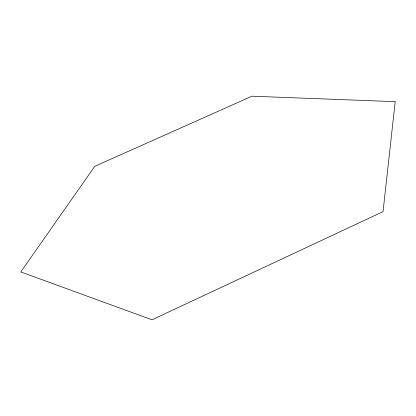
<?xml version="1.0" encoding="UTF-8"?>
<svg xmlns="http://www.w3.org/2000/svg" width="416" height="416" viewBox="0 0 416 416"><rect width="100%" height="100%" fill="white"/><g stroke="black" fill="none" stroke-linecap="round" stroke-linejoin="round"><path stroke-width="0.62" d="M395.2 101.66L383.048 211.64L152.012 319.795L20.8 271.939L94.765 166.322L251.992 96.205L395.2 101.66"/></g></svg>
